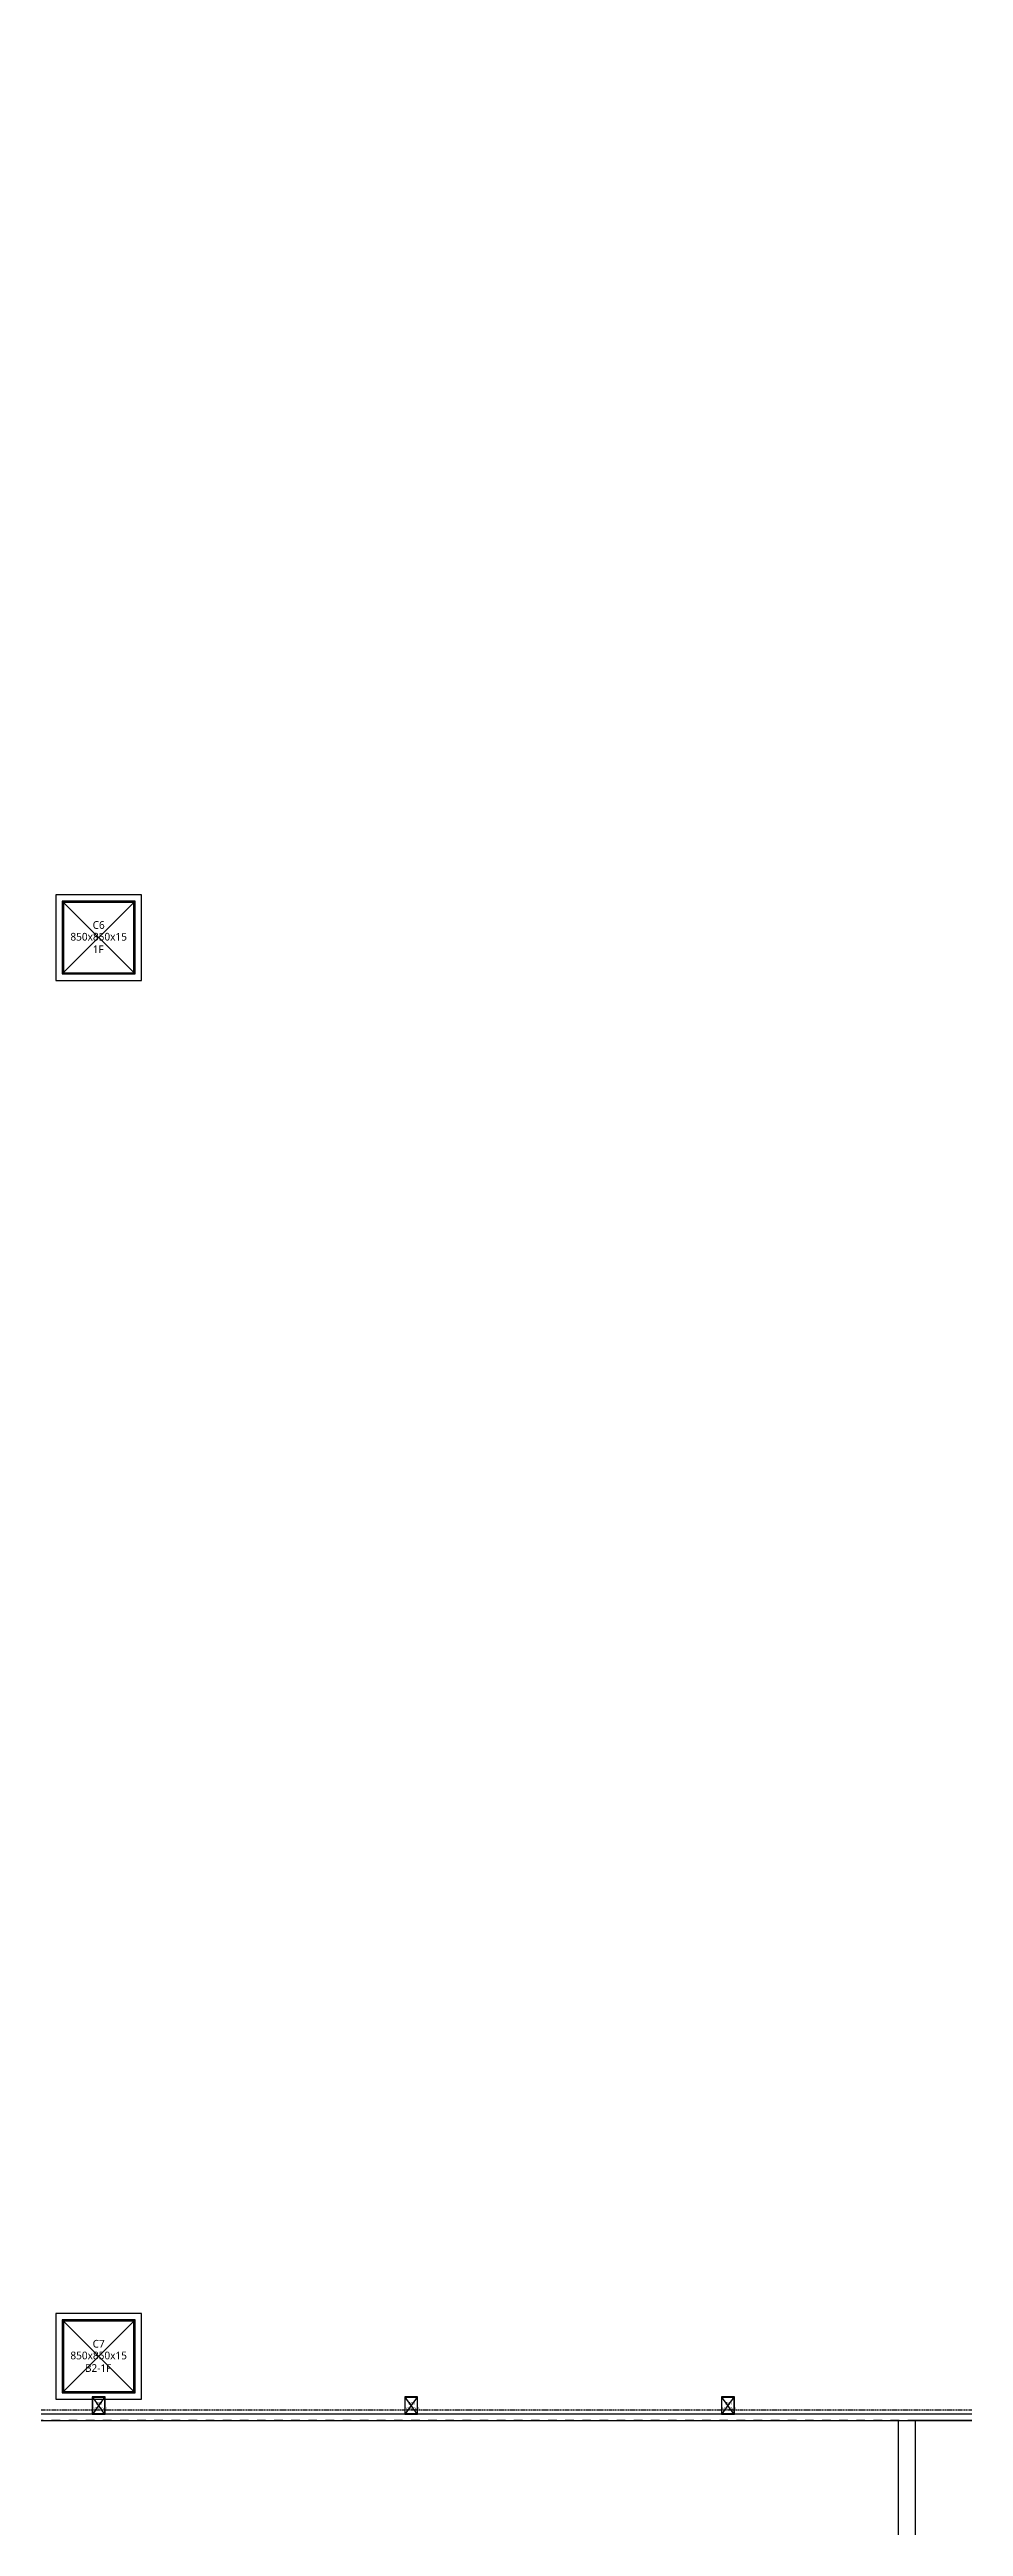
# Model space of a CAD drawing. Header units: millimetres. Extents: x 13515 to 183937, y -33900 to -660.
# Drawn here: x 121538.3 to 121705.3, y -20873.1 to -20420.2 of the extents above; entities that cross this region are included whole.
import ezdxf
from ezdxf.enums import TextEntityAlignment as Align

# ---------------------------------------------------------------- set-up
doc = ezdxf.new("R2010")
doc.units = ezdxf.units.MM
doc.header["$LTSCALE"] = 100
doc.header["$MEASUREMENT"] = 0
doc.header["$PDSIZE"] = -10
for name, pattern in [('DASHDOT', [1, 0.5, -0.25, 0, -0.25]), ('HIDDEN', [2, 1, -1]), ('HIDDEN2', [0.1875, 0.125, -0.0625])]:
    doc.linetypes.add(name, pattern=pattern)
doc.layers.get('0').update_dxf_attribs({"linetype": 'CONTINUOUS'})
doc.layers.get('Defpoints').update_dxf_attribs({"color": 171, "linetype": 'CONTINUOUS'})
doc.layers.add('#프레임 라인', color=189, linetype='CONTINUOUS', plot=False)
for name, color, linetype in [('000보강토 옹벽', 1, 'CONTINUOUS'), ('000사면검토', 252, 'CONTINUOUS'), ('CON', 2, 'CONTINUOUS'), ('ELE9', 9, 'CONTINUOUS'), ('h COLUMN', 252, 'CONTINUOUS'), ('LAND-3', 9, 'CONTINUOUS'), ('WC', 2, 'CONTINUOUS'), ('보강토옹벽', 7, 'CONTINUOUS')]:
    doc.layers.add(name, color=color, linetype=linetype)
doc.styles.add('TE', font='malgun_0.ttf')

# ---------------------------------------------------------------- blocks, each defined once
blk = doc.blocks.new('*U143')
at = {"color": 0, "linetype": 'ByBlock'}
for p, q in [((100, 75), (-100, 75)), ((-100, 75), (-100, -75)), ((-96, 70), (96, 70)), ((-96, -70), (-96, 70)), ((96, 70), (96, -70)), ((100, -75), (100, 75)), ((-100, -75), (100, -75)), ((96, -70), (-96, -70))]:
    blk.add_line(p, q, dxfattribs=at)
at = {"layer": 'Defpoints'}
blk.add_point((0, 0), dxfattribs=at)
blk = doc.blocks.new('WC1')
at = {"layer": 'h COLUMN', "ltscale": 0.1}
for p, q in [((70, -96), (-70, 96)), ((70, 96), (-70, -96))]:
    blk.add_line(p, q, dxfattribs=at)
at = {"layer": 'h COLUMN', "ltscale": 0.1, "rotation": 90}
blk.add_blockref('*U143', (0, 0), dxfattribs=at)
at = {"layer": 'Defpoints', "style": 'TE'}
for s, width, p in [('WC1', 0.8, (-34, 25)), ('ㅁ-200x150x4.5', 0.5, (-74, -35))]:
    blk.add_text(s, height=30, dxfattribs=dict(at, width=width)).set_placement(p, align=Align.MIDDLE_LEFT)
blk = doc.blocks.new('지상1층 WC 배치')
at = {"layer": 'WC'}
for p in [(203700, -105200), (207350, -105200), (211050, -105200)]:
    blk.add_blockref('WC1', p, dxfattribs=at)
blk = doc.blocks.new('사면검토-20220706')
at = {"layer": '000보강토 옹벽', "linetype": 'DASHDOT', "lineweight": -3, "ltscale": 5, "const_width": 100}
for points in [[(8221, -10019), (-4113, -10010)], [(8236, -12795), (-12613, -12750)]]:
    blk.add_lwpolyline(points, dxfattribs=at)
at = {"layer": '000사면검토', "linetype": 'Continuous'}
for p, q in [((5000, 6125), (5000, 4550)), ((5800, 6125), (5800, 4688)), ((1400, 4375), (1400, 3638)), ((2200, 4375), (2200, 3638)), ((3000, 4375), (3000, 3638)), ((3800, 4375), (3800, 3638)), ((7237, 4583), (5695, 4583)), ((7237, 3783), (5662, 3783)), ((7237, 2983), (5662, 2983)), ((7237, 2183), (5662, 2183)), ((7237, 1383), (4087, 1383)), ((7237, 583), (5662, 583)), ((7237, -217), (5662, -217)), ((-5113, -525), (-12613, -525)), ((3087, -665), (-513, -665)), ((7237, -1017), (5662, -1017)), ((3087, -1465), (-513, -1465)), ((7237, -1817), (5662, -1817)), ((3087, -2265), (-4113, -2265)), ((3087, -3065), (-513, -3065)), ((7237, -3417), (5662, -3417)), ((-5113, -3725), (-8863, -3725)), ((3087, -3865), (-513, -3865)), ((7237, -4217), (5662, -4217)), ((-5113, -4525), (-12613, -4525)), ((3087, -4665), (-513, -4665)), ((7237, -5017), (5662, -5017)), ((-5113, -5325), (-8863, -5325)), ((3087, -5465), (-513, -5465)), ((7436, -5618), (7435, -7193)), ((-5113, -6125), (-8863, -6125)), ((3087, -6265), (-4113, -6265)), ((-5113, -6925), (-8863, -6925)), ((3087, -7065), (-513, -7065)), ((-5113, -7725), (-8863, -7725)), ((3087, -7865), (-513, -7865)), ((-5113, -8525), (-12613, -8525)), ((3087, -8665), (-513, -8665)), ((-5113, -9325), (-8863, -9325)), ((3087, -9465), (-513, -9465)), ((-5113, -10125), (-8863, -10125)), ((-5113, -10925), (-8863, -10925)), ((-5113, -11725), (-8863, -11725)), ((-5113, -12525), (-12613, -12525)), ((-5113, -12762), (-8863, -12762))]:
    blk.add_line(p, q, dxfattribs=at)
for points in [[(8234, -8769), (8236, -5619), (7237, -5618), (7237, 6125), (4125, 6125), (4125, 4375), (525, 4375), (525, 2975), (4087, 2975), (4087, -8766), (8236, -8769)], [(4087, 2975), (7237, 6125)], [(-4113, -10265), (3087, -10265), (3087, 1975), (600, 1975)], [(600, 151), (3087, 1975)], [(-5113, -525), (-5113, -13017)], [(-4113, -525), (-4113, -10260)], [(-513, -665), (-322, -525)], [(7237, -5618), (4087, -8766)]]:
    blk.add_lwpolyline(points, dxfattribs=at)
at = {"layer": 'CON', "ltscale": 0.1}
blk.add_lwpolyline([(8235, -13045), (-250, -13045)], dxfattribs=at)
at = {"layer": 'LAND-3', "ltscale": 0.1}
blk.add_line((-12614, -12999), (-12814, -12999), dxfattribs=at)
for points in [[(-12813, -525), (-12814, -12999)], [(-12613, -525), (-12614, -12999)]]:
    blk.add_lwpolyline(points, dxfattribs=at)
at = {"layer": '보강토옹벽', "ltscale": 0.1}
for points in [[(8221, -10269), (-4113, -10260), (-4113, -9760), (8221, -9769)], [(8236, -12545), (-12613, -12500)]]:
    blk.add_lwpolyline(points, dxfattribs=at)
at = {"layer": '보강토옹벽', "linetype": 'ByBlock', "ltscale": 2}
blk.add_lwpolyline([(8235, -13045), (-12613, -13000)], dxfattribs=at)
blk = doc.blocks.new('C6-1F')
at = {"layer": '#프레임 라인', "ltscale": 0.1}
blk.add_lwpolyline([(-500, -500), (500, -500), (500, 500), (-500, 500)], close=True, dxfattribs=at)
for points in [[(-425, -425), (425, -425), (425, 425), (-425, 425)], [(-410, -410), (410, -410), (410, 410), (-410, 410)]]:
    blk.add_lwpolyline(points, close=True)
at = {"layer": 'Defpoints', "ltscale": 10000}
for p, q in [((-425, -425), (425, 425)), ((425, -425), (-425, 425))]:
    blk.add_line(p, q, dxfattribs=at)
at = {"layer": 'Defpoints', "style": 'TE'}
for s, p in [('850x850x15', (0, -35)), ('C6', (0, 102)), ('1F', (-6, -182))]:
    blk.add_text(s, height=90, dxfattribs=at).set_placement(p, align=Align.CENTER)
blk = doc.blocks.new('C7-B2-1F')
at = {"layer": '#프레임 라인', "ltscale": 0.1}
blk.add_lwpolyline([(-500, -500), (500, -500), (500, 500), (-500, 500)], close=True, dxfattribs=at)
for points in [[(-425, -425), (425, -425), (425, 425), (-425, 425)], [(-410, -410), (410, -410), (410, 410), (-410, 410)]]:
    blk.add_lwpolyline(points, close=True)
at = {"layer": 'Defpoints', "ltscale": 10000}
for p, q in [((-425, -425), (425, 425)), ((425, -425), (-425, 425))]:
    blk.add_line(p, q, dxfattribs=at)
at = {"layer": 'Defpoints', "style": 'TE'}
for s, p in [('850x850x15', (0, -35)), ('C7', (0, 102)), ('B2-1F', (-6, -182))]:
    blk.add_text(s, height=90, dxfattribs=at).set_placement(p, align=Align.CENTER)
blk = doc.blocks.new('FGHJ')
at = {"layer": 'ELE9', "linetype": 'HIDDEN'}
blk.add_lwpolyline([(37004040.2, -38428.7), (36980599.1, 15369.2), (36980599.1, 54346.3), (37030249.1, 54346.3), (37030249.1, 67846.3), (37207749.1, 67846.3), (37207749.1, 62946.3), (37211349.1, 62946.3), (37211349.1, 47346.3), (37207749.1, 47346.3), (37207749.1, -20253.7), (37211349.1, -20253.7), (37211349.1, -33603.7), (37207749.1, -33603.7), (37207749.1, -38428.7)], close=True, dxfattribs=at)
at = {"layer": 'ELE9', "linetype": 'HIDDEN2'}
blk.add_lwpolyline([(37195449.1, 67346.3), (37195449.1, 40346.3), (37042549.1, 40346.3), (37042549.1, 51346.3), (37030449.1, 51346.3), (37030449.1, -38303.7), (37200899.1, -38303.7)], dxfattribs=at)
at = {"layer": 'ELE9', "ltscale": 0.1}
for points in [[(37030324.1, -38428.7), (37200899.1, -38428.7)], [(37200899.1, -38353.7), (37030399.1, -38353.7)]]:
    blk.add_lwpolyline(points, dxfattribs=at)
at = {"layer": 'ELE9'}
for name, p in [('지상1층 WC 배치', (36981299.1, 66946.3)), ('사면검토-20220706', (37207149.1, -37903.7))]:
    blk.add_blockref(name, p, dxfattribs=at)
at = {"layer": 'ELE9', "ltscale": 0.1}
for name, p in [('C6-1F', (37184999.1, -21103.7)), ('C7-B2-1F', (37184999.1, -37678.7))]:
    blk.add_blockref(name, p, dxfattribs=at)

msp = doc.modelspace()

# ---------------------------------------------------------------- block references
at = {"xscale": 0.01565102769230769, "yscale": 0.01565102769230769, "zscale": 0.01565102769230769}
msp.add_blockref('FGHJ', (-460436.19, -20252.24), dxfattribs=at)

doc.saveas('drawing.dxf')
